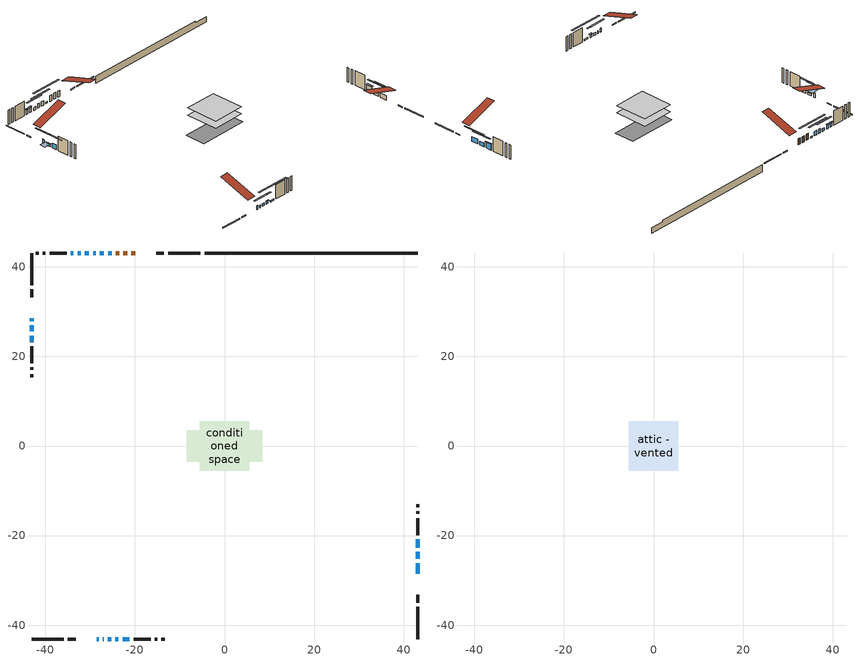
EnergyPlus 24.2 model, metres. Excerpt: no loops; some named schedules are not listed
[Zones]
conditioned space
 floor outside (Floor1 construction): -0.48,-0.48 -0.48,0.48 0.48,0.48 0.48,-0.48 z0.31
 floor adiabatic (AdiabaticFloorConstruction): -5.57,-5.57 -5.57,5.57 5.57,5.57 5.57,-5.57 z2.75
 floor foundation (Slab1 construction): -8.41,-3.47 -8.41,3.47 8.41,3.47 8.41,-3.47 z-2.07
 wall outside (RimJoist1 construction): -5.38,43.1 -12.6,43.1 / -43.1,-43.1 -35.88,-43.1 / -43.1,43.1 -43.1,35.88 / 43.1,-43.1 43.1,-35.88 z0.31:0.61
 wall outside (RimJoist2 construction): -13.53,43.1 -15.22,43.1 / -34.95,-43.1 -33.25,-43.1 / -43.1,34.95 -43.1,33.25 / 43.1,-34.95 43.1,-33.25 z0.31:0.61
 wall outside (AdiabaticWallConstruction 1): -19.94,43.1 -20.82,43.1 / -21.74,43.1 -22.57,43.1 / -23.49,43.1 -24.3,43.1 z0.31:2.34
 wall outside (AdiabaticWallConstruction): -28.54,-43.1 -28.1,-43.1 z0.31:1.53; -27.17,-43.1 -26.96,-43.1 / -26.04,-43.1 -25.33,-43.1 / -24.4,-43.1 -23.69,-43.1 z0.31:1.2; -43.1,28.54 -43.1,27.85 / -32.12,43.1 -32.81,43.1 z0.31:1.84; -43.1,26.92 -43.1,25.58 z0.31:1.07; -43.1,24.65 -43.1,23.22 z0.31:1.94; -25.23,43.1 -25.99,43.1 / -22.76,-43.1 -21.24,-43.1 z0.31:0.82; 43.1,-28.54 43.1,-26.15 / -26.92,43.1 -27.84,43.1 / -28.76,43.1 -29.35,43.1 / -33.74,43.1 -34.32,43.1 z0.31:1.81; 43.1,-25.22 43.1,-23.62 z0.31:1.51; 43.1,-22.69 43.1,-20.84 z0.31:2.37; -30.28,43.1 -31.19,43.1 z0.31:1.3
 wall outside (Wall1 construction): -35.25,43.1 -39.05,43.1 / -20.31,-43.1 -16.51,-43.1 / -43.1,22.3 -43.1,18.5 / 43.1,-19.91 43.1,-16.11 z0.31:5.19
 wall outside (Wall2 construction): -39.98,43.1 -40.55,43.1 / -15.58,-43.1 -15.01,-43.1 / -43.1,17.57 -43.1,16.99 / 43.1,-15.18 43.1,-14.61 z0.31:5.19
 wall outside (Wall3 construction): -41.48,43.1 -42.17,43.1 / -14.08,-43.1 -13.39,-43.1 / -43.1,16.06 -43.1,15.38 / 43.1,-13.68 43.1,-13 z0.31:5.19
 wall foundation (FoundationWall1 construction): -4.45,43.1,-2.07 -4.45,43.1,0.31 38.34,43.1,0.31 38.34,43.1,-0.28 43.1,43.1,-0.28 43.1,43.1,-2.07
 window (WindowConstruction 14): -28.54,-43.1 -28.1,-43.1 z0.31:1.53
 window (WindowConstruction 8): -27.17,-43.1 -26.97,-43.1 z0.31:1.2
 window (WindowConstruction 9): -26.04,-43.1 -25.33,-43.1 z0.31:1.2
 window (WindowConstruction 10): -24.4,-43.1 -23.69,-43.1 z0.31:1.2
 window (WindowConstruction 11): -43.1,28.54 -43.1,27.85 z0.31:1.83
 window (WindowConstruction 12): -43.1,26.92 -43.1,25.58 z0.31:1.07
 window (WindowConstruction 13): -43.1,24.65 -43.1,23.22 z0.31:1.93
 window (WindowConstruction 15): -25.23,43.1 -25.99,43.1 z0.31:0.82
 window (WindowConstruction 16): -22.76,-43.1 -21.24,-43.1 z0.31:0.82
 window (WindowConstruction): 43.1,-28.54 43.1,-26.15 z0.31:1.81
 window (WindowConstruction 1): 43.1,-25.22 43.1,-23.62 z0.31:1.5
 window (WindowConstruction 2): 43.1,-22.69 43.1,-20.84 z0.31:2.37
 window (WindowConstruction 3): -26.92,43.1 -27.84,43.1 z0.31:1.81
 window (WindowConstruction 4): -28.76,43.1 -29.35,43.1 z0.31:1.81
 window (WindowConstruction 5): -30.28,43.1 -31.19,43.1 z0.31:1.3
 window (WindowConstruction 6): -32.12,43.1 -32.81,43.1 z0.31:1.83
 window (WindowConstruction 7): -33.74,43.1 -34.32,43.1 z0.31:1.81
 door (Door): -19.94,43.1 -20.82,43.1 z0.31:2.34
 door (Door 1): -21.74,43.1 -22.56,43.1 z0.31:2.34
 door (Door 2): -23.49,43.1 -24.3,43.1 z0.31:2.34
 ceiling adiabatic (AdiabaticFloorConstruction): 5.57,-5.57 5.57,5.57 -5.57,5.57 -5.57,-5.57 z2.75
attic - vented
 floor to conditioned space (Floor2 construction Reversed): -5.57,-5.57 -5.57,5.57 5.57,5.57 5.57,-5.57 z5.19
 roof outside (Roof1 construction): -19.01,43.1,5.19 -19.01,32.25,8.8 -16.15,32.25,8.8 -16.15,43.1,5.19; -29.47,-43.1,5.19 -29.47,-32.25,8.8 -32.33,-32.25,8.8 -32.33,-43.1,5.19; -43.1,29.47,5.19 -32.25,29.47,8.8 -32.25,32.33,8.8 -43.1,32.33,5.19; 43.1,-29.47,5.19 32.25,-29.47,8.8 32.25,-32.33,8.8 43.1,-32.33,5.19
shading: -24.32,-43.1 -29.82,-43.1 -29.82,-43.51 -24.32,-43.51 z3.85; -22.68,-43.1 -28.69,-43.1 -28.69,-43.51 -22.68,-43.51 z3.85; -23.49,-43.1 -24.6,-43.1 -24.6,-43.51 -23.49,-43.51 z1.4; -43.1,25.2 -43.1,31.19 -43.51,31.19 -43.51,25.2 z4.48; -43.1,25.28 -43.1,27.22 -45.64,27.22 -45.64,25.28 z1.37; -43.1,20.58 -43.1,27.3 -43.51,27.3 -43.51,20.58 z4.58; -31.11,43.1 -20.11,43.1 -20.11,43.51 -31.11,43.51 z5.94; -16.12,-43.1 -27.88,-43.1 -27.88,-43.51 -16.12,-43.51 z5.94; 43.1,-23.5 43.1,-31.19 43.51,-31.19 43.51,-23.5 z4.46; 43.1,-20.97 43.1,-27.87 43.51,-27.87 43.51,-20.97 z4.15; 43.1,-20.64 43.1,-22.9 43.51,-22.9 43.51,-20.64 z2.57; -30.48,43.1 -24.27,43.1 -24.27,43.51 -30.48,43.51 z4.46; -32,43.1 -26.12,43.1 -26.12,43.51 -32,43.51 z4.46; -33.84,43.1 -27.63,43.1 -27.63,43.51 -33.84,43.51 z3.95; -33.01,43.1 -31.92,43.1 -31.92,43.51 -33.01,43.51 z2.04; -34.52,43.1 -33.54,43.1 -33.54,43.51 -34.52,43.51 z2.01
[Building]
Building 1: Terrain=Suburbs
[Site:Location]
Erieau AUT_ON: Latitude {deg}=42.25; Longitude {deg}=-81.9; Time Zone {hr}=-5; Elevation {m}=178; Keep Site Location Information=Yes
[Site:GroundTemperature:Shallow]
5.2292, 3.30147, 3.1471, 4.0619, 7.73432, 11.3896, 14.5586, 16.5661, 16.7366, 15.1039, 12.0157, 8.47254
[Site:WaterMainsTemperature]
Calculation Method=Schedule; Temperature Schedule=mains temperature schedule
[Material] Roughness=Rough; Thermal Absorptance=0.9
Name | Thickness {m} | Conductivity {W/m-K} | Density {kg/m3} | Specific Heat {J/kg-K} | Solar Absorptance | Visible Absorptance
asphalt or fiberglass shingles | 0.00635 | 0.162714 | 1121.4 | 1465.45 | 0.4 | 0.4
ceiling loosefill ins | 0.169333 | 0.0480833 | 16.02 | 1046.75 | 0.7 | 0.7
ceiling stud and cavity | 0.1397 | 0.137977 | 65.682 | 1177.47 | 0.7 | 0.7
concrete 4.0 in. | 0.1016 | 1.803125 | 2242.8 | 837.4 | 0.7 | 0.7
concrete 8.0 in. | 0.2032 | 1.803125 | 2242.8 | 837.4 | 0.7 | 0.7
door material | 0.04445 | 0.0451087 | 512.64 | 1214.23 | 0.7 | 0.7
exterior vertical ins | 0.0132638 | 0.029427 | 32.04 | 1214.23 | 0.7 | 0.7
floor covering | 0.0127 | 0.0433444 | 54.468 | 1339.84 | 0.6 | 0.6
floor rigid ins; rim joist rigid ins; wall rigid ins | 0.051816 | 0.029427 | 32.04 | 1214.23 | 0.7 | 0.7
floor rigid ins 1; wall rigid ins 1 | 0.512978 | 0.029427 | 32.04 | 1214.23 | 0.7 | 0.7
floor stud and cavity | 0.1397 | 0.0802851 | 92.3553 | 1139.71 | 0.7 | 0.7
floor stud and cavity 1 | 0.1397 | 1.75129 | 37.0049 | 1207.88 | 0.7 | 0.7
furniture material conditioned space 1 | 0.1524 | 0.115458 | 640.8 | 1214.23 | 0.6 | 0.6
gypsum board | 0.0127 | 0.160291 | 801 | 837.4 | 0.6 | 0.6
gypsum board 1 | 0.0127 | 0.160291 | 801 | 837.4 | 0.7 | 0.7
osb sheathing 0.5 in. | 0.0127 | 0.115458 | 512.64 | 1214.23 | 0.7 | 0.7
osb sheathing 0.75 in. | 0.01905 | 0.115458 | 512.64 | 1214.23 | 0.7 | 0.7
osb sheathing 2.0 in. | 0.0508 | 0.115458 | 512.64 | 1214.23 | 0.7 | 0.7
rim joist stud and cavity | 0.0508 | 0.035244 | 125.044 | 1163.47 | 0.6 | 0.6
rim joist stud and cavity 1 | 0.0508 | 0.0456069 | 125.044 | 1163.47 | 0.6 | 0.6
wall stud and cavity | 0.1397 | 0.162914 | 139.0536 | 1170.24 | 0.7 | 0.7
wall stud and cavity 1 | 0.1397 | 0.453384 | 139.0536 | 1170.24 | 0.7 | 0.7
wall stud and cavity 2 | 0.1397 | 0.278387 | 139.0536 | 1170.24 | 0.7 | 0.7
wall stud and cavity 3 | 0.0889 | 0.380278 | 52.3479 | 1209.89 | 0.7 | 0.7
wall stud and cavity 4 | 0.0889 | 0.391764 | 83.0341 | 1211.67 | 0.7 | 0.7
wood siding | 0.0254 | 0.102417 | 544.68 | 1172.36 | 0.4 | 0.4
wood siding 1; wood siding 2; wood siding 3 | 0.0254 | 0.102417 | 544.68 | 1172.36 | 0.7 | 0.7
[WindowMaterial:SimpleGlazingSystem]
Name | U-Factor {W/m2-K} | Solar Heat Gain Coefficient
WindowMaterial | 1.67444 | 0.55
WindowMaterial 1 | 1.77494 | 0.52
WindowMaterial 10 | 2.91452 | 0.63
WindowMaterial 11 | 3.04681 | 0.55
WindowMaterial 12 | 3.05817 | 0.41
WindowMaterial 2 | 2.29278 | 0.56
WindowMaterial 3 | 2.92814 | 0.66
WindowMaterial 4 | 2.96619 | 0.62
WindowMaterial 5 | 2.94631 | 0.64
WindowMaterial 6 | 2.949721 | 0.64
WindowMaterial 7 | 3.03092 | 0.22
WindowMaterial 8 | 2.98492 | 0.52
WindowMaterial 9 | 2.94518 | 0.64
[Construction]
AdiabaticFloorConstruction: floor stud and cavity 1, floor rigid ins 1, osb sheathing 0.75 in., floor covering
AdiabaticWallConstruction: wood siding 2, wall rigid ins 1, wall stud and cavity 3, gypsum board
AdiabaticWallConstruction 1: wood siding 3, wall rigid ins 1, wall stud and cavity 3, gypsum board
Door; Door 1; Door 2: door material
Floor1 construction: floor stud and cavity, floor rigid ins, osb sheathing 0.75 in., floor covering
Floor2 construction Reversed: gypsum board, ceiling stud and cavity, ceiling loosefill ins
FoundationWall1 construction: concrete 8.0 in., gypsum board 1
furniture construction conditioned space 1: furniture material conditioned space 1
PartitionWallConstruction: gypsum board, wall stud and cavity 4, gypsum board
RimJoist1 construction: wood siding 1, rim joist rigid ins, osb sheathing 2.0 in., rim joist stud and cavity
RimJoist2 construction: wood siding 1, rim joist rigid ins, osb sheathing 2.0 in., rim joist stud and cavity 1
Roof1 construction: asphalt or fiberglass shingles
Slab1 construction: concrete 4.0 in.
Wall1 construction: wood siding, wall rigid ins, osb sheathing 0.5 in., wall stud and cavity, gypsum board
Wall2 construction: wood siding, wall rigid ins, osb sheathing 0.5 in., wall stud and cavity 1, gypsum board
Wall3 construction: wood siding, wall rigid ins, osb sheathing 0.5 in., wall stud and cavity 2, gypsum board
WindowConstruction: WindowMaterial
WindowConstruction 1: WindowMaterial 1
WindowConstruction 10; WindowConstruction 9: WindowMaterial 8
WindowConstruction 11; WindowConstruction 6: WindowMaterial 6
WindowConstruction 12: WindowMaterial 9
WindowConstruction 13: WindowMaterial 10
WindowConstruction 14: WindowMaterial 11
WindowConstruction 15; WindowConstruction 16: WindowMaterial 12
WindowConstruction 2: WindowMaterial 2
WindowConstruction 3: WindowMaterial 3
WindowConstruction 4; WindowConstruction 7: WindowMaterial 4
WindowConstruction 5: WindowMaterial 5
WindowConstruction 8: WindowMaterial 7
[Zone] Multiplier=1; Part of Total Floor Area=Yes
Name | Volume {m3}
attic - vented | 72.7308
conditioned space | 938.3
[Space]
Name | Zone | Volume {m3}
attic - vented 1 | attic - vented | 72.7308
conditioned space 1 | conditioned space | 938.3
[ZoneInfiltration:EffectiveLeakageArea]
infil attic - vented 1: Zone or Space=attic - vented 1; Schedule=Always On Discrete; Effective Air Leakage Area {cm2}=5949.6; Stack Coefficient=0.000251354; Wind Coefficient=1.07118e-05
[ZoneMixing]
whole house fan mix: Zone or Space=attic - vented; Schedule=Always On Continuous; Design Flow Rate Calculation Method=Flow/Zone; Design Flow Rate {m3/s}=0; Source Zone or Space=conditioned space
[SurfaceProperty:ExposedFoundationPerimeter]
Slab1: Exposed Perimeter Calculation Method=TotalExposedPerimeter; Total Exposed Perimeter {m}=47.548
[InternalMass] Zone or ZoneList=conditioned space; Space or SpaceList=conditioned space 1
Name | Construction | Surface Area {m2}
furniture mass conditioned space 1 | furniture construction conditioned space 1 | 96.696
partition wall mass | PartitionWallConstruction | 241.74
[Lights]
interior lighting: Zone or ZoneList or Space or SpaceList=conditioned space 1; Schedule=interior lighting schedule; Design Level Calculation Method=LightingLevel; Lighting Level {W}=343.2; Return Air Fraction=0; Fraction Radiant=0.6; Fraction Visible=0.2; Fraction Replaceable=1
[People]
occupants: Zone or ZoneList or Space or SpaceList=conditioned space 1; Number of People Schedule=occupants schedule; Number of People Calculation Method=People; Number of People=3; Fraction Radiant=0.314171; Sensible Heat Fraction=0.56303; Activity Level Schedule=occupants activity schedule; Carbon Dioxide Generation Rate {m3/s-W}=0; Enable ASHRAE 55 Comfort Warnings=No; Mean Radiant Temperature Calculation Type=EnclosureAveraged
[ElectricEquipment] Zone or ZoneList or Space or SpaceList=conditioned space 1; Design Level Calculation Method=EquipmentLevel
Name | Schedule | Design Level {W} | Fraction Latent | Fraction Radiant | Fraction Lost
clothes dryer | clothes dryer schedule | 140.772 | 0.015 | 0.081 | 0.85
clothes washer | clothes washer schedule | 32.1985 | 0.03 | 0.162 | 0.7
cooking range | cooking range schedule | 215.147 | 0.08 | 0.432 | 0.2
dishwasher | dishwasher schedule | 66.8632 | 0.3 | 0.18 | 0.4
fridge | fridge schedule | 72.9452 | 0 | 0.6 | 0
mech vent bath fan 0 | mech vent bath fan 0 schedule | 50.2 | 0 | 0 | 1
mech vent bath fan 1 | mech vent bath fan 1 schedule | 50.2 | 0 | 0 | 1
mech vent house fan | mech vent house fan schedule | 0 | 0 | 0 | 1
mech vent house fan cfis | mech vent house fan cfis schedule | 0 | 0 | 0 | 0
mech vent range fan 0 | mech vent range fan 0 schedule | 57 | 0 | 0 | 1
misc plug loads | misc plug loads schedule | 494.7 | 0.045 | 0.513 | 0.1
whole house fan | Always On Discrete | 0 | 0 | 0 | 1
[OtherEquipment] Zone or ZoneList or Space or SpaceList=conditioned space 1; Design Level Calculation Method=EquipmentLevel
Name | Fuel Type | Schedule | Design Level {W} | Fraction Latent | Fraction Radiant | Fraction Lost
clothes dryer 1 | Electricity | clothes dryer schedule | 0 | 0.015 | 0.081 | 0.85
cooking range 1 | Electricity | cooking range schedule | 0 | 0.08 | 0.432 | 0.2
general water use latent | None | general water use schedule | 62.594 | 1 | 0 | 0
general water use sensible | None | general water use schedule | -61.6891 | 0 | 0.6 | 0
mech vent house fan latent load | None | Always On Discrete | 0 | 1 | 0 | 0
mech vent house fan sensible load | None | Always On Discrete | 0 | 0 | 0 | 0
water heater energy adjustment1 | NaturalGas | Always On Discrete | 0.01 | 0 | 0 | 1
[ZoneInfiltration:DesignFlowRate] Zone or ZoneList or Space or SpaceList=conditioned space 1; Schedule=Always On Discrete; Design Flow Rate Calculation Method=Flow/Zone; Design Flow Rate {m3/s}=0
infil flow; natural vent flow; whole house fan flow
[Foundation:Kiva]
Foundation Kiva 1: Initial Indoor Air Temperature {C}=18; Wall Height Above Grade {m}=0.310012; Wall Depth Below Slab {m}=0.2032; Custom Block Material Name 1=exterior vertical ins; Custom Block Depth 1 {m}=2.38; Custom Block X Position 1 {m}=0.2159; Custom Block Z Position 1 {m}=0
[Foundation:Kiva:Settings]
Soil Conductivity {W/m-K}=0.849921; Soil Density {kg/m3}=1842.3; Soil Specific Heat {J/kg-K}=418.7; Ground Solar Absorptivity=0.9; Ground Thermal Absorptivity=0.9; Ground Surface Roughness {m}=0.03; Far-Field Width {m}=40; Deep-Ground Boundary Condition=ZeroFlux; Deep-Ground Depth {m}=40; Minimum Cell Dimension {m}=0.2; Maximum Cell Growth Coefficient=3; Simulation Timestep=Timestep
[Exterior:Lights]
exterior lighting: Schedule=exterior lighting schedule; Design Level {W}=75.6
[Schedule:Constant]
Name | Hourly Value
Always On Continuous; mech vent house fan schedule; mech vent house fan cfis schedule; Always On Discrete | 1
occupants activity schedule | 117.228
fridge schedule | 0
[Schedule:Week:Daily]
interior lighting schedule Week Rule - Jan1-Jan27: interior lighting schedule day, interior lighting schedule day, interior lighting schedule day, interior lighting schedule day, interior lighting schedule day, interior lighting schedule day, interior lighting schedule day, interior lighting schedule default day, interior lighting schedule default day, interior lighting schedule default day, interior lighting schedule default day, interior lighting schedule default day
interior lighting schedule Week Rule - Jan28-Feb3: interior lighting schedule day, interior lighting schedule day, interior lighting schedule day, interior lighting schedule day, interior lighting schedule day 1, interior lighting schedule day 1, interior lighting schedule day 1, interior lighting schedule default day, interior lighting schedule default day, interior lighting schedule default day, interior lighting schedule default day, interior lighting schedule default day
interior lighting schedule Week Rule - Feb4-Feb24: interior lighting schedule day 1, interior lighting schedule day 1, interior lighting schedule day 1, interior lighting schedule day 1, interior lighting schedule day 1, interior lighting schedule day 1, interior lighting schedule day 1, interior lighting schedule default day, interior lighting schedule default day, interior lighting schedule default day, interior lighting schedule default day, interior lighting schedule default day
interior lighting schedule Week Rule - Feb25-Mar3: interior lighting schedule day 1, interior lighting schedule day 1, interior lighting schedule day 1, interior lighting schedule day 1, interior lighting schedule day 2, interior lighting schedule day 2, interior lighting schedule day 2, interior lighting schedule default day, interior lighting schedule default day, interior lighting schedule default day, interior lighting schedule default day, interior lighting schedule default day
interior lighting schedule Week Rule - Mar4-Mar31: interior lighting schedule day 2, interior lighting schedule day 2, interior lighting schedule day 2, interior lighting schedule day 2, interior lighting schedule day 2, interior lighting schedule day 2, interior lighting schedule day 2, interior lighting schedule default day, interior lighting schedule default day, interior lighting schedule default day, interior lighting schedule default day, interior lighting schedule default day
interior lighting schedule Week Rule - Apr1-Apr28: interior lighting schedule day 3, interior lighting schedule day 3, interior lighting schedule day 3, interior lighting schedule day 3, interior lighting schedule day 3, interior lighting schedule day 3, interior lighting schedule day 3, interior lighting schedule default day, interior lighting schedule default day, interior lighting schedule default day, interior lighting schedule default day, interior lighting schedule default day
interior lighting schedule Week Rule - Apr29-May5: interior lighting schedule day 3, interior lighting schedule day 3, interior lighting schedule day 4, interior lighting schedule day 4, interior lighting schedule day 4, interior lighting schedule day 4, interior lighting schedule day 4, interior lighting schedule default day, interior lighting schedule default day, interior lighting schedule default day, interior lighting schedule default day, interior lighting schedule default day
interior lighting schedule Week Rule - May6-May26: interior lighting schedule day 4, interior lighting schedule day 4, interior lighting schedule day 4, interior lighting schedule day 4, interior lighting schedule day 4, interior lighting schedule day 4, interior lighting schedule day 4, interior lighting schedule default day, interior lighting schedule default day, interior lighting schedule default day, interior lighting schedule default day, interior lighting schedule default day
interior lighting schedule Week Rule - May27-Jun2: interior lighting schedule day 4, interior lighting schedule day 4, interior lighting schedule day 4, interior lighting schedule day 4, interior lighting schedule day 4, interior lighting schedule day 5, interior lighting schedule day 5, interior lighting schedule default day, interior lighting schedule default day, interior lighting schedule default day, interior lighting schedule default day, interior lighting schedule default day
interior lighting schedule Week Rule - Jun3-Jun30: interior lighting schedule day 5, interior lighting schedule day 5, interior lighting schedule day 5, interior lighting schedule day 5, interior lighting schedule day 5, interior lighting schedule day 5, interior lighting schedule day 5, interior lighting schedule default day, interior lighting schedule default day, interior lighting schedule default day, interior lighting schedule default day, interior lighting schedule default day
interior lighting schedule Week Rule - Jul1-Jul28: interior lighting schedule day 6, interior lighting schedule day 6, interior lighting schedule day 6, interior lighting schedule day 6, interior lighting schedule day 6, interior lighting schedule day 6, interior lighting schedule day 6, interior lighting schedule default day, interior lighting schedule default day, interior lighting schedule default day, interior lighting schedule default day, interior lighting schedule default day
interior lighting schedule Week Rule - Jul29-Aug4: interior lighting schedule day 6, interior lighting schedule day 6, interior lighting schedule day 6, interior lighting schedule day 7, interior lighting schedule day 7, interior lighting schedule day 7, interior lighting schedule day 7, interior lighting schedule default day, interior lighting schedule default day, interior lighting schedule default day, interior lighting schedule default day, interior lighting schedule default day
interior lighting schedule Week Rule - Aug5-Aug25: interior lighting schedule day 7, interior lighting schedule day 7, interior lighting schedule day 7, interior lighting schedule day 7, interior lighting schedule day 7, interior lighting schedule day 7, interior lighting schedule day 7, interior lighting schedule default day, interior lighting schedule default day, interior lighting schedule default day, interior lighting schedule default day, interior lighting schedule default day
interior lighting schedule Week Rule - Aug26-Sep1: interior lighting schedule day 7, interior lighting schedule day 7, interior lighting schedule day 7, interior lighting schedule day 7, interior lighting schedule day 7, interior lighting schedule day 7, interior lighting schedule day 8, interior lighting schedule default day, interior lighting schedule default day, interior lighting schedule default day, interior lighting schedule default day, interior lighting schedule default day
interior lighting schedule Week Rule - Sep2-Sep29: interior lighting schedule day 8, interior lighting schedule day 8, interior lighting schedule day 8, interior lighting schedule day 8, interior lighting schedule day 8, interior lighting schedule day 8, interior lighting schedule day 8, interior lighting schedule default day, interior lighting schedule default day, interior lighting schedule default day, interior lighting schedule default day, interior lighting schedule default day
interior lighting schedule Week Rule - Sep30-Oct6: interior lighting schedule day 8, interior lighting schedule day 9, interior lighting schedule day 9, interior lighting schedule day 9, interior lighting schedule day 9, interior lighting schedule day 9, interior lighting schedule day 9, interior lighting schedule default day, interior lighting schedule default day, interior lighting schedule default day, interior lighting schedule default day, interior lighting schedule default day
interior lighting schedule Week Rule - Oct7-Oct27: interior lighting schedule day 9, interior lighting schedule day 9, interior lighting schedule day 9, interior lighting schedule day 9, interior lighting schedule day 9, interior lighting schedule day 9, interior lighting schedule day 9, interior lighting schedule default day, interior lighting schedule default day, interior lighting schedule default day, interior lighting schedule default day, interior lighting schedule default day
interior lighting schedule Week Rule - Oct28-Nov3: interior lighting schedule day 9, interior lighting schedule day 9, interior lighting schedule day 9, interior lighting schedule day 9, interior lighting schedule day 10, interior lighting schedule day 10, interior lighting schedule day 10, interior lighting schedule default day, interior lighting schedule default day, interior lighting schedule default day, interior lighting schedule default day, interior lighting schedule default day
interior lighting schedule Week Rule - Nov4-Nov24: interior lighting schedule day 10, interior lighting schedule day 10, interior lighting schedule day 10, interior lighting schedule day 10, interior lighting schedule day 10, interior lighting schedule day 10, interior lighting schedule day 10, interior lighting schedule default day, interior lighting schedule default day, interior lighting schedule default day, interior lighting schedule default day, interior lighting schedule default day
interior lighting schedule Week Rule - Nov25-Dec1: interior lighting schedule day 10, interior lighting schedule day 10, interior lighting schedule day 10, interior lighting schedule day 10, interior lighting schedule day 10, interior lighting schedule day 10, interior lighting schedule day 11, interior lighting schedule default day, interior lighting schedule default day, interior lighting schedule default day, interior lighting schedule default day, interior lighting schedule default day
interior lighting schedule Week Rule - Dec2-Dec31: interior lighting schedule day 11, interior lighting schedule day 11, interior lighting schedule day 11, interior lighting schedule day 11, interior lighting schedule day 11, interior lighting schedule day 11, interior lighting schedule day 11, interior lighting schedule default day, interior lighting schedule default day, interior lighting schedule default day, interior lighting schedule default day, interior lighting schedule default day
occupants schedule Week Rule - Jan1-Dec31: occupants schedule day, occupants schedule day, occupants schedule day, occupants schedule day, occupants schedule day, occupants schedule day, occupants schedule day, occupants schedule default day, occupants schedule default day, occupants schedule default day, occupants schedule default day, occupants schedule default day
clothes dryer schedule Week Rule - Jan1-Dec31: clothes dryer schedule day, clothes dryer schedule day, clothes dryer schedule day, clothes dryer schedule day, clothes dryer schedule day, clothes dryer schedule day, clothes dryer schedule day, clothes dryer schedule default day, clothes dryer schedule default day, clothes dryer schedule default day, clothes dryer schedule default day, clothes dryer schedule default day
clothes washer schedule Week Rule - Jan1-Dec31: clothes washer schedule day, clothes washer schedule day, clothes washer schedule day, clothes washer schedule day, clothes washer schedule day, clothes washer schedule day, clothes washer schedule day, clothes washer schedule default day, clothes washer schedule default day, clothes washer schedule default day, clothes washer schedule default day, clothes washer schedule default day
cooking range schedule Week Rule - Jan1-Dec31: cooking range schedule day, cooking range schedule day, cooking range schedule day, cooking range schedule day, cooking range schedule day, cooking range schedule day, cooking range schedule day, cooking range schedule default day, cooking range schedule default day, cooking range schedule default day, cooking range schedule default day, cooking range schedule default day
dishwasher schedule Week Rule - Jan1-Dec31: dishwasher schedule day, dishwasher schedule day, dishwasher schedule day, dishwasher schedule day, dishwasher schedule day, dishwasher schedule day, dishwasher schedule day, dishwasher schedule default day, dishwasher schedule default day, dishwasher schedule default day, dishwasher schedule default day, dishwasher schedule default day
mech vent bath fan 0 schedule Week Rule - Jan1-Dec31: mech vent bath fan 0 schedule day, mech vent bath fan 0 schedule day, mech vent bath fan 0 schedule day, mech vent bath fan 0 schedule day, mech vent bath fan 0 schedule day, mech vent bath fan 0 schedule day, mech vent bath fan 0 schedule day, mech vent bath fan 0 schedule default day, mech vent bath fan 0 schedule default day, mech vent bath fan 0 schedule default day, mech vent bath fan 0 schedule default day, mech vent bath fan 0 schedule default day
mech vent bath fan 1 schedule Week Rule - Jan1-Dec31: mech vent bath fan 1 schedule day, mech vent bath fan 1 schedule day, mech vent bath fan 1 schedule day, mech vent bath fan 1 schedule day, mech vent bath fan 1 schedule day, mech vent bath fan 1 schedule day, mech vent bath fan 1 schedule day, mech vent bath fan 1 schedule default day, mech vent bath fan 1 schedule default day, mech vent bath fan 1 schedule default day, mech vent bath fan 1 schedule default day, mech vent bath fan 1 schedule default day
mech vent range fan 0 schedule Week Rule - Jan1-Dec31: mech vent range fan 0 schedule day, mech vent range fan 0 schedule day, mech vent range fan 0 schedule day, mech vent range fan 0 schedule day, mech vent range fan 0 schedule day, mech vent range fan 0 schedule day, mech vent range fan 0 schedule day, mech vent range fan 0 schedule default day, mech vent range fan 0 schedule default day, mech vent range fan 0 schedule default day, mech vent range fan 0 schedule default day, mech vent range fan 0 schedule default day
misc plug loads schedule Week Rule - Jan1-Dec31: misc plug loads schedule day, misc plug loads schedule day, misc plug loads schedule day, misc plug loads schedule day, misc plug loads schedule day, misc plug loads schedule day, misc plug loads schedule day, misc plug loads schedule default day, misc plug loads schedule default day, misc plug loads schedule default day, misc plug loads schedule default day, misc plug loads schedule default day
general water use schedule Week Rule - Jan1-Dec31: general water use schedule day, general water use schedule day, general water use schedule day, general water use schedule day, general water use schedule day, general water use schedule day, general water use schedule day, general water use schedule default day, general water use schedule default day, general water use schedule default day, general water use schedule default day, general water use schedule default day
exterior lighting schedule Week Rule - Jan1-Jan27: exterior lighting schedule day, exterior lighting schedule day, exterior lighting schedule day, exterior lighting schedule day, exterior lighting schedule day, exterior lighting schedule day, exterior lighting schedule day, exterior lighting schedule default day, exterior lighting schedule default day, exterior lighting schedule default day, exterior lighting schedule default day, exterior lighting schedule default day
exterior lighting schedule Week Rule - Jan28-Feb3: exterior lighting schedule day, exterior lighting schedule day, exterior lighting schedule day, exterior lighting schedule day, exterior lighting schedule day 1, exterior lighting schedule day 1, exterior lighting schedule day 1, exterior lighting schedule default day, exterior lighting schedule default day, exterior lighting schedule default day, exterior lighting schedule default day, exterior lighting schedule default day
exterior lighting schedule Week Rule - Feb4-Feb24: exterior lighting schedule day 1, exterior lighting schedule day 1, exterior lighting schedule day 1, exterior lighting schedule day 1, exterior lighting schedule day 1, exterior lighting schedule day 1, exterior lighting schedule day 1, exterior lighting schedule default day, exterior lighting schedule default day, exterior lighting schedule default day, exterior lighting schedule default day, exterior lighting schedule default day
exterior lighting schedule Week Rule - Feb25-Mar3: exterior lighting schedule day 1, exterior lighting schedule day 1, exterior lighting schedule day 1, exterior lighting schedule day 1, exterior lighting schedule day 2, exterior lighting schedule day 2, exterior lighting schedule day 2, exterior lighting schedule default day, exterior lighting schedule default day, exterior lighting schedule default day, exterior lighting schedule default day, exterior lighting schedule default day
exterior lighting schedule Week Rule - Mar4-Mar31: exterior lighting schedule day 2, exterior lighting schedule day 2, exterior lighting schedule day 2, exterior lighting schedule day 2, exterior lighting schedule day 2, exterior lighting schedule day 2, exterior lighting schedule day 2, exterior lighting schedule default day, exterior lighting schedule default day, exterior lighting schedule default day, exterior lighting schedule default day, exterior lighting schedule default day
exterior lighting schedule Week Rule - Apr1-Apr28: exterior lighting schedule day 3, exterior lighting schedule day 3, exterior lighting schedule day 3, exterior lighting schedule day 3, exterior lighting schedule day 3, exterior lighting schedule day 3, exterior lighting schedule day 3, exterior lighting schedule default day, exterior lighting schedule default day, exterior lighting schedule default day, exterior lighting schedule default day, exterior lighting schedule default day
exterior lighting schedule Week Rule - Apr29-May5: exterior lighting schedule day 3, exterior lighting schedule day 3, exterior lighting schedule day 4, exterior lighting schedule day 4, exterior lighting schedule day 4, exterior lighting schedule day 4, exterior lighting schedule day 4, exterior lighting schedule default day, exterior lighting schedule default day, exterior lighting schedule default day, exterior lighting schedule default day, exterior lighting schedule default day
exterior lighting schedule Week Rule - May6-May26: exterior lighting schedule day 4, exterior lighting schedule day 4, exterior lighting schedule day 4, exterior lighting schedule day 4, exterior lighting schedule day 4, exterior lighting schedule day 4, exterior lighting schedule day 4, exterior lighting schedule default day, exterior lighting schedule default day, exterior lighting schedule default day, exterior lighting schedule default day, exterior lighting schedule default day
exterior lighting schedule Week Rule - May27-Jun2: exterior lighting schedule day 4, exterior lighting schedule day 4, exterior lighting schedule day 4, exterior lighting schedule day 4, exterior lighting schedule day 4, exterior lighting schedule day 5, exterior lighting schedule day 5, exterior lighting schedule default day, exterior lighting schedule default day, exterior lighting schedule default day, exterior lighting schedule default day, exterior lighting schedule default day
[Schedule:Year]
interior lighting schedule: interior lighting schedule Week Rule - Jan1-Jan27, 1, 1, 1, 27, interior lighting schedule Week Rule - Jan28-Feb3, 1, 28, 2, 3, interior lighting schedule Week Rule - Feb4-Feb24, 2, 4, 2, 24, interior lighting schedule Week Rule - Feb25-Mar3, 2, 25, 3, 3, interior lighting schedule Week Rule - Mar4-Mar31, 3, 4, 3, 31, interior lighting schedule Week Rule - Apr1-Apr28, 4, 1, 4, 28, interior lighting schedule Week Rule - Apr29-May5, 4, 29, 5, 5, interior lighting schedule Week Rule - May6-May26, 5, 6, 5, 26, interior lighting schedule Week Rule - May27-Jun2, 5, 27, 6, 2, interior lighting schedule Week Rule - Jun3-Jun30, 6, 3, 6, 30, interior lighting schedule Week Rule - Jul1-Jul28, 7, 1, 7, 28, interior lighting schedule Week Rule - Jul29-Aug4, 7, 29, 8, 4, interior lighting schedule Week Rule - Aug5-Aug25, 8, 5, 8, 25, interior lighting schedule Week Rule - Aug26-Sep1, 8, 26, 9, 1, interior lighting schedule Week Rule - Sep2-Sep29, 9, 2, 9, 29, interior lighting schedule Week Rule - Sep30-Oct6, 9, 30, 10, 6, interior lighting schedule Week Rule - Oct7-Oct27, 10, 7, 10, 27, interior lighting schedule Week Rule - Oct28-Nov3, 10, 28, 11, 3, interior lighting schedule Week Rule - Nov4-Nov24, 11, 4, 11, 24, interior lighting schedule Week Rule - Nov25-Dec1, 11, 25, 12, 1, interior lighting schedule Week Rule - Dec2-Dec31, 12, 2, 12, 31
occupants schedule: occupants schedule Week Rule - Jan1-Dec31, 1, 1, 12, 31
clothes dryer schedule: clothes dryer schedule Week Rule - Jan1-Dec31, 1, 1, 12, 31
clothes washer schedule: clothes washer schedule Week Rule - Jan1-Dec31, 1, 1, 12, 31
cooking range schedule: cooking range schedule Week Rule - Jan1-Dec31, 1, 1, 12, 31
dishwasher schedule: dishwasher schedule Week Rule - Jan1-Dec31, 1, 1, 12, 31
mech vent bath fan 0 schedule: mech vent bath fan 0 schedule Week Rule - Jan1-Dec31, 1, 1, 12, 31
mech vent bath fan 1 schedule: mech vent bath fan 1 schedule Week Rule - Jan1-Dec31, 1, 1, 12, 31
mech vent range fan 0 schedule: mech vent range fan 0 schedule Week Rule - Jan1-Dec31, 1, 1, 12, 31
misc plug loads schedule: misc plug loads schedule Week Rule - Jan1-Dec31, 1, 1, 12, 31
general water use schedule: general water use schedule Week Rule - Jan1-Dec31, 1, 1, 12, 31
exterior lighting schedule: exterior lighting schedule Week Rule - Jan1-Jan27, 1, 1, 1, 27, exterior lighting schedule Week Rule - Jan28-Feb3, 1, 28, 2, 3, exterior lighting schedule Week Rule - Feb4-Feb24, 2, 4, 2, 24, exterior lighting schedule Week Rule - Feb25-Mar3, 2, 25, 3, 3, exterior lighting schedule Week Rule - Mar4-Mar31, 3, 4, 3, 31, exterior lighting schedule Week Rule - Apr1-Apr28, 4, 1, 4, 28, exterior lighting schedule Week Rule - Apr29-May5, 4, 29, 5, 5, exterior lighting schedule Week Rule - May6-May26, 5, 6, 5, 26, exterior lighting schedule Week Rule - May27-Jun2, 5, 27, 6, 2, exterior lighting schedule Week Rule - Jun3-Jun30, 6, 3, 6, 30, exterior lighting schedule Week Rule - Jul1-Jul28, 7, 1, 7, 28, exterior lighting schedule Week Rule - Jul29-Aug4, 7, 29, 8, 4, exterior lighting schedule Week Rule - Aug5-Aug25, 8, 5, 8, 25, exterior lighting schedule Week Rule - Aug26-Sep1, 8, 26, 9, 1, exterior lighting schedule Week Rule - Sep2-Sep29, 9, 2, 9, 29, exterior lighting schedule Week Rule - Sep30-Oct6, 9, 30, 10, 6, exterior lighting schedule Week Rule - Oct7-Oct27, 10, 7, 10, 27, exterior lighting schedule Week Rule - Oct28-Nov3, 10, 28, 11, 3, exterior lighting schedule Week Rule - Nov4-Nov24, 11, 4, 11, 24, exterior lighting schedule Week Rule - Nov25-Dec1, 11, 25, 12, 1, exterior lighting schedule Week Rule - Dec2-Dec31, 12, 2, 12, 31
[Schedule:Compact]
mains temperature schedule: Through: 01/01, For: AllDays, Until: 24:00, 8.89333, Through: 01/02, For: AllDays, Until: 24:00, 8.82722, Through: 01/03, For: AllDays, Until: 24:00, 8.76167, Through: 01/04, For: AllDays, Until: 24:00, 8.69778, Through: 01/05, For: AllDays, Until: 24:00, 8.635, Through: 01/06, For: AllDays, Until: 24:00, 8.57333, Through: 01/07, For: AllDays, Until: 24:00, 8.51333, Through: 01/08, For: AllDays, Until: 24:00, 8.455, Through: 01/09, For: AllDays, Until: 24:00, 8.39778, Through: 01/10, For: AllDays, Until: 24:00, 8.34167, Through: 01/11, For: AllDays, Until: 24:00, 8.28722, Through: 01/12, For: AllDays, Until: 24:00, 8.23444, Through: 01/13, For: AllDays, Until: 24:00, 8.18278, Through: 01/14, For: AllDays, Until: 24:00, 8.13222, Through: 01/15, For: AllDays, Until: 24:00, 8.08389, Through: 01/16, For: AllDays, Until: 24:00, 8.03667, Through: 01/17, For: AllDays, Until: 24:00, 7.99111, Through: 01/18, For: AllDays, Until: 24:00, 7.94667, Through: 01/19, For: AllDays, Until: 24:00, 7.90389, Through: 01/20, For: AllDays, Until: 24:00, 7.86278, Through: 01/21, For: AllDays, Until: 24:00, 7.82333, Through: 01/22, For: AllDays, Until: 24:00, 7.78556, Through: 01/23, For: AllDays, Until: 24:00, 7.74889, Through: 01/24, For: AllDays, Until: 24:00, 7.71444, Through: 01/25, For: AllDays, Until: 24:00, 7.68111, Through: 01/26, For: AllDays, Until: 24:00, 7.64944, Through: 01/27, For: AllDays, Until: 24:00, 7.61944, Through: 01/28, For: AllDays, Until: 24:00, 7.59111, Through: 01/29, For: AllDays, Until: 24:00, 7.56444, Through: 01/30, For: AllDays, Until: 24:00, 7.53944, Through: 01/31, For: AllDays, Until: 24:00, 7.51611, Through: 02/01, For: AllDays, Until: 24:00, 7.49444, Through: 02/02, For: AllDays, Until: 24:00, 7.47389, Through: 02/03, For: AllDays, Until: 24:00, 7.45556, Through: 02/04, For: AllDays, Until: 24:00, 7.43889, Through: 02/05, For: AllDays, Until: 24:00, 7.42389, Through: 02/06, For: AllDays, Until: 24:00, 7.41056, Through: 02/07, For: AllDays, Until: 24:00, 7.39889, Through: 02/08, For: AllDays, Until: 24:00, 7.38833, Through: 02/09, For: AllDays, Until: 24:00, 7.38, Through: 02/10, For: AllDays, Until: 24:00, 7.37389, Through: 02/11, For: AllDays, Until: 24:00, 7.36889, Through: 02/12, For: AllDays, Until: 24:00, 7.36556, Through: 02/13, For: AllDays, Until: 24:00, 7.36389, Through: 02/14, For: AllDays, Until: 24:00, 7.36389, Through: 02/15, For: AllDays, Until: 24:00, 7.36611, Through: 02/16, For: AllDays, Until: 24:00, 7.36944, Through: 02/17, For: AllDays, Until: 24:00, 7.375, Through: 02/18, For: AllDays, Until: 24:00, 7.38167, Through: 02/19, For: AllDays, Until: 24:00, 7.39056, Through: 02/20, For: AllDays, Until: 24:00, 7.40056, Through: 02/21, For: AllDays, Until: 24:00, 7.41278, Through: 02/22, For: AllDays, Until: 24:00, 7.42667, Through: 02/23, For: AllDays, Until: 24:00, 7.44222, Through: 02/24, For: AllDays, Until: 24:00, 7.45889, Through: 02/25, For: AllDays, Until: 24:00, 7.47778, Through: 02/26, For: AllDays, Until: 24:00, 7.49833, Through: 02/27, For: AllDays, Until: 24:00, 7.52056, Through: 02/28, For: AllDays, Until: 24:00, 7.54444, Through: 03/01, For: AllDays, Until: 24:00, 7.56944, Through: 03/02, For: AllDays, Until: 24:00, 7.59667, Through: 03/03, For: AllDays, Until: 24:00, 7.62556, Through: 03/04, For: AllDays, Until: 24:00, 7.65556, Through: 03/05, For: AllDays, Until: 24:00, 7.68778, Through: 03/06, For: AllDays, Until: 24:00, 7.72111, Through: 03/07, For: AllDays, Until: 24:00, 7.75611, Through: 03/08, For: AllDays, Until: 24:00, 7.79278, Through: 03/09, For: AllDays, Until: 24:00, 7.83111, Through: 03/10, For: AllDays, Until: 24:00, 7.87111, Through: 03/11, For: AllDays, Until: 24:00, 7.91222, Through: 03/12, For: AllDays, Until: 24:00, 7.95556, Through: 03/13, For: AllDays, Until: 24:00, 8, Through: 03/14, For: AllDays, Until: 24:00, 8.04556, Through: 03/15, For: AllDays, Until: 24:00, 8.09333, Through: 03/16, For: AllDays, Until: 24:00, 8.14222, Through: 03/17, For: AllDays, Until: 24:00, 8.19278, Through: 03/18, For: AllDays, Until: 24:00, 8.24444, Through: 03/19, For: AllDays, Until: 24:00, 8.29778, Through: 03/20, For: AllDays, Until: 24:00, 8.35278, Through: 03/21, For: AllDays, Until: 24:00, 8.40889, Through: 03/22, For: AllDays, Until: 24:00, 8.46611, Through: 03/23, For: AllDays, Until: 24:00, 8.52556, Through: 03/24, For: AllDays, Until: 24:00, 8.58556, Through: 03/25, For: AllDays, Until: 24:00, 8.64722, Through: 03/26, For: AllDays, Until: 24:00, 8.71, Through: 03/27, For: AllDays, Until: 24:00, 8.77444, Through: 03/28, For: AllDays, Until: 24:00, 8.84, Through: 03/29, For: AllDays, Until: 24:00, 8.90667, Through: 03/30, For: AllDays, Until: 24:00, 8.975, Through: 03/31, For: AllDays, Until: 24:00, 9.04389, Through: 04/01, For: AllDays, Until: 24:00, 9.11444, Through: 04/02, For: AllDays, Until: 24:00, 9.18611, Through: 04/03, For: AllDays, Until: 24:00, 9.25889, Through: 04/04, For: AllDays, Until: 24:00, 9.33278, Through: 04/05, For: AllDays, Until: 24:00, 9.40833, Through: 04/06, For: AllDays, Until: 24:00, 9.48444, Through: 04/07, For: AllDays, Until: 24:00, 9.56167, Through: 04/08, For: AllDays, Until: 24:00, 9.64, Through: 04/09, For: AllDays, Until: 24:00, 9.71889, Through: 04/10, For: AllDays, Until: 24:00, 9.79944, Through: 04/11, For: AllDays, Until: 24:00, 9.88056, Through: 04/12, For: AllDays, Until: 24:00, 9.96333, Through: 04/13, For: AllDays, Until: 24:00, 10.0461, Through: 04/14, For: AllDays, Until: 24:00, 10.1306, Through: 04/15, For: AllDays, Until: 24:00, 10.2156, Through: 04/16, For: AllDays, Until: 24:00, 10.3011, Through: 04/17, For: AllDays, Until: 24:00, 10.3878, Through: 04/18, For: AllDays, Until: 24:00, 10.4756, Through: 04/19, For: AllDays, Until: 24:00, 10.5639, Through: 04/20, For: AllDays, Until: 24:00, 10.6528, Through: 04/21, For: AllDays, Until: 24:00, 10.7422, Through: 04/22, For: AllDays, Until: 24:00, 10.8328, Through: 04/23, For: AllDays, Until: 24:00, 10.9239, Through: 04/24, For: AllDays, Until: 24:00, 11.0156, Through: 04/25, For: AllDays, Until: 24:00, 11.1083, Through: 04/26, For: AllDays, Until: 24:00, 11.2011, Through: 04/27, For: AllDays, Until: 24:00, 11.295, Through: 04/28, For: AllDays, Until: 24:00, 11.3889, Through: 04/29, For: AllDays, Until: 24:00, 11.4833, Through: 04/30, For: AllDays, Until: 24:00, 11.5783, Through: 05/01, For: AllDays, Until: 24:00, 11.6739, Through: 05/02, For: AllDays, Until: 24:00, 11.77, Through: 05/03, For: AllDays, Until: 24:00, 11.8661, Through: 05/04, For: AllDays, Until: 24:00, 11.9633, Through: 05/05, For: AllDays, Until: 24:00, 12.06, Through: 05/06, For: AllDays, Until: 24:00, 12.1578, Through: 05/07, For: AllDays, Until: 24:00, 12.255, Through: 05/08, For: AllDays, Until: 24:00, 12.3533, Through: 05/09, For: AllDays, Until: 24:00, 12.4511, Through: 05/10, For: AllDays, Until: 24:00, 12.5494, Through: 05/11, For: AllDays, Until: 24:00, 12.6483, Through: 05/12, For: AllDays, Until: 24:00, 12.7467, Through: 05/13, For: AllDays, Until: 24:00, 12.8456, Through: 05/14, For: AllDays, Until: 24:00, 12.9444, Through: 05/15, For: AllDays, Until: 24:00, 13.0433, Through: 05/16, For: AllDays, Until: 24:00, 13.1422, Through: 05/17, For: AllDays, Until: 24:00, 13.2411, Through: 05/18, For: AllDays, Until: 24:00, 13.34, Through: 05/19, For: AllDays, Until: 24:00, 13.4383, Through: 05/20, For: AllDays, Until: 24:00, 13.5372, Through: 05/21, For: AllDays, Until: 24:00, 13.6356, Through: 05/22, For: AllDays, Until: 24:00, 13.7339, Through: 05/23, For: AllDays, Until: 24:00, 13.8322, Through: 05/24, For: AllDays, Until: 24:00, 13.9306, Through: 05/25, For: AllDays, Until: 24:00, 14.0283, Through: 05/26, For: AllDays, Until: 24:00, 14.1256, Through: 05/27, For: AllDays, Until: 24:00, 14.2228, Through: 05/28, For: AllDays, Until: 24:00, 14.3194, Through: 05/29, For: AllDays, Until: 24:00, 14.4161, Through: 05/30, For: AllDays, Until: 24:00, 14.5122, Through: 05/31, For: AllDays, Until: 24:00, 14.6078, Through: 06/01, For: AllDays, Until: 24:00, 14.7033, Through: 06/02, For: AllDays, Until: 24:00, 14.7978, Through: 06/03, For: AllDays, Until: 24:00, 14.8922, Through: 06/04, For: AllDays, Until: 24:00, 14.9861, Through: 06/05, For: AllDays, Until: 24:00, 15.0789, Through: 06/06, For: AllDays, Until: 24:00, 15.1717, Through: 06/07, For: AllDays, Until: 24:00, 15.2639, Through: 06/08, For: AllDays, Until: 24:00, 15.355, Through: 06/09, For: AllDays, Until: 24:00, 15.4456, Through: 06/10, For: AllDays, Until: 24:00, 15.5356, Through: 06/11, For: AllDays, Until: 24:00, 15.625, Through: 06/12, For: AllDays, Until: 24:00, 15.7139, Through: 06/13, For: AllDays, Until: 24:00, 15.8017, Through: 06/14, For: AllDays, Until: 24:00, 15.8883, Through: 06/15, For: AllDays, Until: 24:00, 15.9744, Through: 06/16, For: AllDays, Until: 24:00, 16.06, Through: 06/17, For: AllDays, Until: 24:00, 16.1444, Through: 06/18, For: AllDays, Until: 24:00, 16.2278, Through: 06/19, For: AllDays, Until: 24:00, 16.3106, Through: 06/20, For: AllDays, Until: 24:00, 16.3922, Through: 06/21, For: AllDays, Until: 24:00, 16.4728, Through: 06/22, For: AllDays, Until: 24:00, 16.5522, Through: 06/23, For: AllDays, Until: 24:00, 16.6311, Through: 06/24, For: AllDays, Until: 24:00, 16.7089, Through: 06/25, For: AllDays, Until: 24:00, 16.7856, Through: 06/26, For: AllDays, Until: 24:00, 16.8606, Through: 06/27, For: AllDays, Until: 24:00, 16.935, Through: 06/28, For: AllDays, Until: 24:00, 17.0083, Through: 06/29, For: AllDays, Until: 24:00, 17.0806, Through: 06/30, For: AllDays, Until: 24:00, 17.1511, Through: 07/01, For: AllDays, Until: 24:00, 17.2211, Through: 07/02, For: AllDays, Until: 24:00, 17.2894, Through: 07/03, For: AllDays, Until: 24:00, 17.3567, Through: 07/04, For: AllDays, Until: 24:00, 17.4228, Through: 07/05, For: AllDays, Until: 24:00, 17.4878, Through: 07/06, For: AllDays, Until: 24:00, 17.5511, Through: 07/07, For: AllDays, Until: 24:00, 17.6133, Through: 07/08, For: AllDays, Until: 24:00, 17.6739, Through: 07/09, For: AllDays, Until: 24:00, 17.7333, Through: 07/10, For: AllDays, Until: 24:00, 17.7911, Through: 07/11, For: AllDays, Until: 24:00, 17.8478, Through: 07/12, For: AllDays, Until: 24:00, 17.9033, Through: 07/13, For: AllDays, Until: 24:00, 17.9572, Through: 07/14, For: AllDays, Until: 24:00, 18.0094, Through: 07/15, For: AllDays, Until: 24:00, 18.0606, Through: 07/16, For: AllDays, Until: 24:00, 18.11, Through: 07/17, For: AllDays, Until: 24:00, 18.1578, Through: 07/18, For: AllDays, Until: 24:00, 18.2044, Through: 07/19, For: AllDays, Until: 24:00, 18.2494, Through: 07/20, For: AllDays, Until: 24:00, 18.2928, Through: 07/21, For: AllDays, Until: 24:00, 18.335, Through: 07/22, For: AllDays, Until: 24:00, 18.3756, Through: 07/23, For: AllDays, Until: 24:00, 18.4139, Through: 07/24, For: AllDays, Until: 24:00, 18.4517, Through: 07/25, For: AllDays, Until: 24:00, 18.4872, Through: 07/26, For: AllDays, Until: 24:00, 18.5211, Through: 07/27, For: AllDays, Until: 24:00, 18.5539, Through: 07/28, For: AllDays, Until: 24:00, 18.5844, Through: 07/29, For: AllDays, Until: 24:00, 18.6139, Through: 07/30, For: AllDays, Until: 24:00, 18.6417, Through: 07/31, For: AllDays, Until: 24:00, 18.6678, Through: 08/01, For: AllDays, Until: 24:00, 18.6917, Through: 08/02, For: AllDays, Until: 24:00, 18.7144, Through: 08/03, For: AllDays, Until: 24:00, 18.7356, Through: 08/04, For: AllDays, Until: 24:00, 18.755, Through: 08/05, For: AllDays, Until: 24:00, 18.7728, Through: 08/06, For: AllDays, Until: 24:00, 18.7889, Through: 08/07, For: AllDays, Until: 24:00, 18.8028, Through: 08/08, For: AllDays, Until: 24:00, 18.8156, Through: 08/09, For: AllDays, Until: 24:00, 18.8267, Through: 08/10, For: AllDays, Until: 24:00, 18.8361, Through: 08/11, For: AllDays, Until: 24:00, 18.8433, Through: 08/12, For: AllDays, Until: 24:00, 18.8494, Through: 08/13, For: AllDays, Until: 24:00, 18.8533, Through: 08/14, For: AllDays, Until: 24:00, 18.8561, Through: 08/15, For: AllDays, Until: 24:00, 18.8567, Through: 08/16, For: AllDays, Until: 24:00, 18.8561, Through: 08/17, For: AllDays, Until: 24:00, 18.8533, Through: 08/18, For: AllDays, Until: 24:00, 18.8489, Through: 08/19, For: AllDays, Until: 24:00, 18.8428, Through: 08/20, For: AllDays, Until: 24:00, 18.835, Through: 08/21, For: AllDays, Until: 24:00, 18.8256, Through: 08/22, For: AllDays, Until: 24:00, 18.8144, Through: 08/23, For: AllDays, Until: 24:00, 18.8017, Through: 08/24, For: AllDays, Until: 24:00, 18.7872, Through: 08/25, For: AllDays, Until: 24:00, 18.7711, Through: 08/26, For: AllDays, Until: 24:00, 18.7533, Through: 08/27, For: AllDays, Until: 24:00, 18.7339, Through: 08/28, For: AllDays, Until: 24:00, 18.7128, Through: 08/29, For: AllDays, Until: 24:00, 18.69, Through: 08/30, For: AllDays, Until: 24:00, 18.6656, Through: 08/31, For: AllDays, Until: 24:00, 18.6394, Through: 09/01, For: AllDays, Until: 24:00, 18.6117, Through: 09/02, For: AllDays, Until: 24:00, 18.5822, Through: 09/03, For: AllDays, Until: 24:00, 18.5511, Through: 09/04, For: AllDays, Until: 24:00, 18.5183, Through: 09/05, For: AllDays, Until: 24:00, 18.4839, Through: 09/06, For: AllDays, Until: 24:00, 18.4483, Through: 09/07, For: AllDays, Until: 24:00, 18.4111, Through: 09/08, For: AllDays, Until: 24:00, 18.3717, Through: 09/09, For: AllDays, Until: 24:00, 18.3311, Through: 09/10, For: AllDays, Until: 24:00, 18.2894, Through: 09/11, For: AllDays, Until: 24:00, 18.2456, Through: 09/12, For: AllDays, Until: 24:00, 18.2006, Through: 09/13, For: AllDays, Until: 24:00, 18.1539, Through: 09/14, For: AllDays, Until: 24:00, 18.1056, Through: 09/15, For: AllDays, Until: 24:00, 18.0561, Through: 09/16, For: AllDays, Until: 24:00, 18.005, Through: 09/17, For: AllDays, Until: 24:00, 17.9528, Through: 09/18, For: AllDays, Until: 24:00, 17.8983, Through: 09/19, For: AllDays, Until: 24:00, 17.8433, Through: 09/20, For: AllDays, Until: 24:00, 17.7867, Through: 09/21, For: AllDays, Until: 24:00, 17.7283, Through: 09/22, For: AllDays, Until: 24:00, 17.6689, Through: 09/23, For: AllDays, Until: 24:00, 17.6078, Through: 09/24, For: AllDays, Until: 24:00, 17.5456, Through: 09/25, For: AllDays, Until: 24:00, 17.4822, Through: 09/26, For: AllDays, Until: 24:00, 17.4172, Through: 09/27, For: AllDays, Until: 24:00, 17.3511, Through: 09/28, For: AllDays, Until: 24:00, 17.2839, Through: 09/29, For: AllDays, Until: 24:00, 17.215, Through: 09/30, For: AllDays, Until: 24:00, 17.1456, Through: 10/01, For: AllDays, Until: 24:00, 17.0744, Through: 10/02, For: AllDays, Until: 24:00, 17.0022, Through: 10/03, For: AllDays, Until: 24:00, 16.9289, Through: 10/04, For: AllDays, Until: 24:00, 16.8544, Through: 10/05, For: AllDays, Until: 24:00, 16.7789, Through: 10/06, For: AllDays, Until: 24:00, 16.7022, Through: 10/07, For: AllDays, Until: 24:00, 16.6244, Through: 10/08, For: AllDays, Until: 24:00, 16.5456, Through: 10/09, For: AllDays, Until: 24:00, 16.4661, Through: 10/10, For: AllDays, Until: 24:00, 16.385, Through: 10/11, For: AllDays, Until: 24:00, 16.3033, Through: 10/12, For: AllDays, Until: 24:00, 16.2206, Through: 10/13, For: AllDays, Until: 24:00, 16.1372, Through: 10/14, For: AllDays, Until: 24:00, 16.0528, Through: 10/15, For: AllDays, Until: 24:00, 15.9672, Through: 10/16, For: AllDays, Until: 24:00, 15.8811, Through: 10/17, For: AllDays, Until: 24:00, 15.7939, Through: 10/18, For: AllDays, Until: 24:00, 15.7061, Through: 10/19, For: AllDays, Until: 24:00, 15.6172, Through: 10/20, For: AllDays, Until: 24:00, 15.5283, Through: 10/21, For: AllDays, Until: 24:00, 15.4383, Through: 10/22, For: AllDays, Until: 24:00, 15.3472, Through: 10/23, For: AllDays, Until: 24:00, 15.2561, Through: 10/24, For: AllDays, Until: 24:00, 15.1639, Through: 10/25, For: AllDays, Until: 24:00, 15.0711, Through: 10/26, For: AllDays, Until: 24:00, 14.9778, Through: 10/27, For: AllDays, Until: 24:00, 14.8839, Through: 10/28, For: AllDays, Until: 24:00, 14.79, Through: 10/29, For: AllDays, Until: 24:00, 14.695, Through: 10/30, For: AllDays, Until: 24:00, 14.6, Through: 10/31, For: AllDays, Until: 24:00, 14.5039, Through: 11/01, For: AllDays, Until: 24:00, 14.4078, Through: 11/02, For: AllDays, Until: 24:00, 14.3111, Through: 11/03, For: AllDays, Until: 24:00, 14.2144, Through: 11/04, For: AllDays, Until: 24:00, 14.1172, Through: 11/05, For: AllDays, Until: 24:00, 14.02, Through: 11/06, For: AllDays, Until: 24:00, 13.9222, Through: 11/07, For: AllDays, Until: 24:00, 13.8239, Through: 11/08, For: AllDays, Until: 24:00, 13.7256, Through: 11/09, For: AllDays, Until: 24:00, 13.6272, Through: 11/10, For: AllDays, Until: 24:00, 13.5289, Through: 11/11, For: AllDays, Until: 24:00, 13.43, Through: 11/12, For: AllDays, Until: 24:00, 13.3311, Through: 11/13, For: AllDays, Until: 24:00, 13.2322, Through: 11/14, For: AllDays, Until: 24:00, 13.1333, Through: 11/15, For: AllDays, Until: 24:00, 13.0344, Through: 11/16, For: AllDays, Until: 24:00, 12.9356, Through: 11/17, For: AllDays, Until: 24:00, 12.8372, Through: 11/18, For: AllDays, Until: 24:00, 12.7383, Through: 11/19, For: AllDays, Until: 24:00, 12.6394, Through: 11/20, For: AllDays, Until: 24:00, 12.5411, Through: 11/21, For: AllDays, Until: 24:00, 12.4428, Through: 11/22, For: AllDays, Until: 24:00, 12.3444, Through: 11/23, For: AllDays, Until: 24:00, 12.2467, Through: 11/24, For: AllDays, Until: 24:00, 12.1494, Through: 11/25, For: AllDays, Until: 24:00, 12.0517, Through: 11/26, For: AllDays, Until: 24:00, 11.955, Through: 11/27, For: AllDays, Until: 24:00, 11.8583, Through: 11/28, For: AllDays, Until: 24:00, 11.7617, Through: 11/29, For: AllDays, Until: 24:00, 11.6661, Through: 11/30, For: AllDays, Until: 24:00, 11.5706, Through: 12/01, For: AllDays, Until: 24:00, 11.4756, Through: 12/02, For: AllDays, Until: 24:00, 11.3806, Through: 12/03, For: AllDays, Until: 24:00, 11.2867, Through: 12/04, For: AllDays, Until: 24:00, 11.1933, Through: 12/05, For: AllDays, Until: 24:00, 11.1, Through: 12/06, For: AllDays, Until: 24:00, 11.0078, Through: 12/07, For: AllDays, Until: 24:00, 10.9161, Through: 12/08, For: AllDays, Until: 24:00, 10.825, Through: 12/09, For: AllDays, Until: 24:00, 10.735, Through: 12/10, For: AllDays, Until: 24:00, 10.645, Through: 12/11, For: AllDays, Until: 24:00, 10.5561, Through: 12/12, For: AllDays, Until: 24:00, 10.4678, Through: 12/13, For: AllDays, Until: 24:00, 10.3806, Through: 12/14, For: AllDays, Until: 24:00, 10.2939, Through: 12/15, For: AllDays, Until: 24:00, 10.2083, Through: 12/16, For: AllDays, Until: 24:00, 10.1233, Through: 12/17, For: AllDays, Until: 24:00, 10.0389, Through: 12/18, For: AllDays, Until: 24:00, 9.95611, Through: 12/19, For: AllDays, Until: 24:00, 9.87389, Through: 12/20, For: AllDays, Until: 24:00, 9.79278, Through: 12/21, For: AllDays, Until: 24:00, 9.71222, Through: 12/22, For: AllDays, Until: 24:00, 9.63333, Through: 12/23, For: AllDays, Until: 24:00, 9.555, Through: 12/24, For: AllDays, Until: 24:00, 9.47778, Through: 12/25, For: AllDays, Until: 24:00, 9.40167, Through: 12/26, For: AllDays, Until: 24:00, 9.32667, Through: 12/27, For: AllDays, Until: 24:00, 9.25278, Through: 12/28, For: AllDays, Until: 24:00, 9.18, Through: 12/29, For: AllDays, Until: 24:00, 9.10833, Through: 12/30, For: AllDays, Until: 24:00, 9.03833, Through: 12/31, For: AllDays, Until: 24:00, 8.96889
